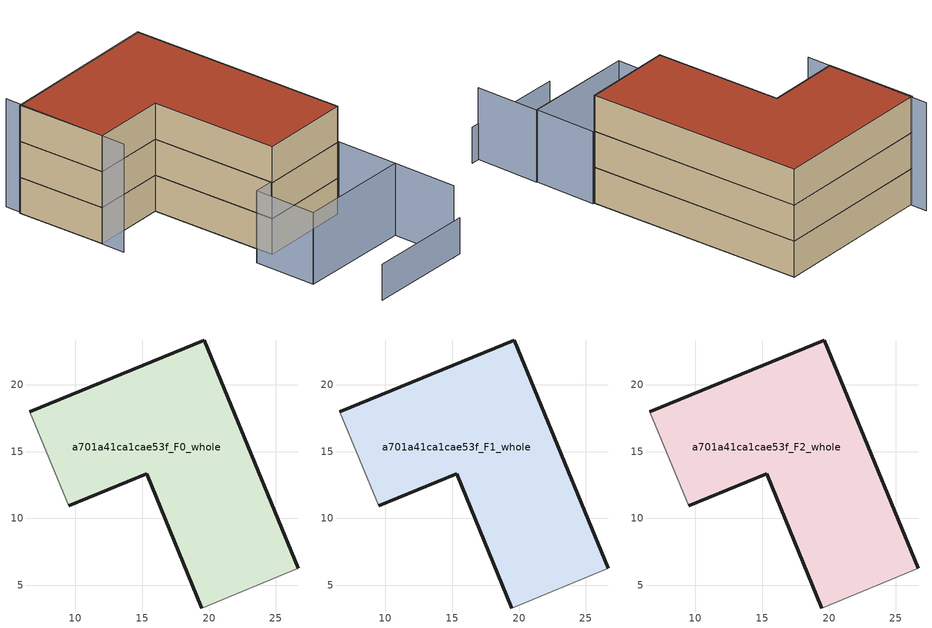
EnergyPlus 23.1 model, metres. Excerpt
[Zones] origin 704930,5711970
a701a41ca1cae53f_F0_whole
 floor ground (EU_floor_Construction): 26.67,6.28 19.65,23.33 6.6,17.98 9.51,10.94 15.33,13.32 19.45,3.31 z0
 wall outside (EU_wall_Construction): 6.6,17.98 19.65,23.33 26.67,6.28 / 19.45,3.31 15.33,13.32 9.51,10.94 z0:3
 wall adiabatic (EU_wall_Construction): 26.67,6.28 19.45,3.31 / 9.51,10.94 6.6,17.98 z0:3
a701a41ca1cae53f_F1_whole
 floor to a701a41ca1cae53f_F0_whole (EU_floor_Construction): 26.67,6.28 19.65,23.33 6.6,17.98 9.51,10.94 15.33,13.32 19.45,3.31 z3
 wall outside (EU_wall_Construction): 6.6,17.98 19.65,23.33 26.67,6.28 / 19.45,3.31 15.33,13.32 9.51,10.94 z3:6
 wall adiabatic (EU_wall_Construction): 26.67,6.28 19.45,3.31 / 9.51,10.94 6.6,17.98 z3:6
a701a41ca1cae53f_F2_whole
 floor to a701a41ca1cae53f_F1_whole (EU_floor_Construction): 26.67,6.28 19.65,23.33 6.6,17.98 9.51,10.94 15.33,13.32 19.45,3.31 z6
 wall outside (EU_wall_Construction): 6.6,17.98 19.65,23.33 26.67,6.28 / 19.45,3.31 15.33,13.32 9.51,10.94 z6:9
 wall adiabatic (EU_wall_Construction): 26.67,6.28 19.45,3.31 / 9.51,10.94 6.6,17.98 z6:9
 roof outside (EU_roof_Construction): 19.65,23.33 26.67,6.28 19.45,3.31 15.33,13.32 9.51,10.94 6.6,17.98 z9
shading: 22.98,-6.69 31.4,-3.45 z0:3; 19.77,-2.11 28.7,1.39 / 28.7,1.39 30.7,-3.72 / 28.7,1.37 19.77,-2.11 / 19.77,-2.11 17.85,2.84 / 17.85,2.84 26.77,6.32 / 26.77,6.32 28.7,1.37 z0:6; 6.22,19.35 10.24,9.06 z0:9
[Building]
EU S2 Campaign: North Axis=0; Terrain=City; Solar Distribution=FullExterior
[Site:Location]
London: Latitude=51.5; Longitude=-0.5; Time Zone=0; Elevation=25
[SizingPeriod:WeatherFileDays]
AnnualSizingPeriod: Begin Month=1; Begin Day of Month=1; End Month=12; End Day of Month=31; Day of Week for Start Day=Monday; Use Weather File Daylight Saving Period=No; Use Weather File Rain and Snow Indicators=No
[MATERIAL]
EU_InternalMass_Material: Roughness=MediumRough; Thickness=0.1; Conductivity=1; Density=1800; Specific Heat=900; Thermal Absorptance=0.9; Solar Absorptance=0.7; Visible Absorptance=0.7
[MATERIAL:NOMASS] Roughness=MediumRough; Thermal Absorptance=0.9; Solar Absorptance=0.7; Visible Absorptance=0.7
Name | Thermal Resistance
EU_wall_NoMass | 0.635353
EU_roof_NoMass | 0.675062
EU_floor_NoMass | 1.96382
[CONSTRUCTION]
EU_wall_Construction: EU_wall_NoMass
EU_roof_Construction: EU_roof_NoMass
EU_floor_Construction: EU_floor_NoMass
EU_InternalMass_Construction: EU_InternalMass_Material
[ZONE] Type=1; Multiplier=1; Ceiling Height=autocalculate; Floor Area=autocalculate; Part of Total Floor Area=Yes
Name | Volume
a701a41ca1cae53f_F0_whole | 575.619
a701a41ca1cae53f_F1_whole; a701a41ca1cae53f_F2_whole | 575.618
[INTERNALMASS] Construction=EU_InternalMass_Construction; Surface Area=191.884
Name | Zone or ZoneList
a701a41ca1cae53f_F0_whole_EU_InternalMass | a701a41ca1cae53f_F0_whole
a701a41ca1cae53f_F1_whole_EU_InternalMass | a701a41ca1cae53f_F1_whole
a701a41ca1cae53f_F2_whole_EU_InternalMass | a701a41ca1cae53f_F2_whole
[OTHEREQUIPMENT] Fuel Type=Electricity; Design Level Calculation Method=Watts/Area; Power per Zone Floor Area=1; Fraction Latent=0; Fraction Radiant=0; Fraction Lost=0; Carbon Dioxide Generation Rate=0; EndUse Subcategory=EU_Step8_InternalGains
Name | Zone or ZoneList or Space or SpaceList | Schedule
EU_Step8_InternalGain_a701a41ca1cae53f_F0_whole_f000 | a701a41ca1cae53f_F0_whole | EU_Step8_GainSchedule_a701a41ca1cae53f_F0_whole_f000
EU_Step8_InternalGain_a701a41ca1cae53f_F1_whole_f000 | a701a41ca1cae53f_F1_whole | EU_Step8_GainSchedule_a701a41ca1cae53f_F1_whole_f000
EU_Step8_InternalGain_a701a41ca1cae53f_F2_whole_f000 | a701a41ca1cae53f_F2_whole | EU_Step8_GainSchedule_a701a41ca1cae53f_F2_whole_f000
[ZONEVENTILATION:DESIGNFLOWRATE] Schedule=EU_AlwaysOn; Design Flow Rate Calculation Method=AirChanges/Hour; Air Changes per Hour=0.555504; Ventilation Type=Natural; Fan Pressure Rise=0; Fan Total Efficiency=1; Constant Term Coefficient=1; Temperature Term Coefficient=0; Velocity Term Coefficient=0; Velocity Squared Term Coefficient=0; Minimum Indoor Temperature=-100; Maximum Indoor Temperature=100; Delta Temperature=-100; Minimum Outdoor Temperature=-100; Maximum Outdoor Temperature=100; Maximum Wind Speed=40
Name | Zone or ZoneList or Space or SpaceList
EU_ConstantAir_a701a41ca1cae53f_F0_whole | a701a41ca1cae53f_F0_whole
EU_ConstantAir_a701a41ca1cae53f_F1_whole | a701a41ca1cae53f_F1_whole
EU_ConstantAir_a701a41ca1cae53f_F2_whole | a701a41ca1cae53f_F2_whole
[HVACTEMPLATE:THERMOSTAT] Constant Heating Setpoint=20; Constant Cooling Setpoint=50
EU_HeatOnly_a701a41ca1cae53f_F0_whole; EU_HeatOnly_a701a41ca1cae53f_F1_whole; EU_HeatOnly_a701a41ca1cae53f_F2_whole
[HVACTEMPLATE:ZONE:IDEALLOADSAIRSYSTEM] System Availability Schedule=EU_AlwaysOn; Maximum Heating Supply Air Temperature=50; Minimum Cooling Supply Air Temperature=13; Maximum Heating Supply Air Humidity Ratio=0.0156; Minimum Cooling Supply Air Humidity Ratio=0.0077; Heating Limit=NoLimit; Cooling Limit=NoLimit; Heating Availability Schedule=EU_AlwaysOn; Cooling Availability Schedule=EU_CoolingOff; Dehumidification Control Type=ConstantSensibleHeatRatio; Cooling Sensible Heat Ratio=0.7; Dehumidification Setpoint=60; Humidification Control Type=None; Humidification Setpoint=30; Outdoor Air Method=None; Outdoor Air Flow Rate per Person=0.00944; Outdoor Air Flow Rate per Zone Floor Area=0; Outdoor Air Flow Rate per Zone=0; Demand Controlled Ventilation Type=None; Outdoor Air Economizer Type=NoEconomizer; Heat Recovery Type=None; Sensible Heat Recovery Effectiveness=0.7; Latent Heat Recovery Effectiveness=0.65
Name | Template Thermostat
a701a41ca1cae53f_F0_whole | EU_HeatOnly_a701a41ca1cae53f_F0_whole
a701a41ca1cae53f_F1_whole | EU_HeatOnly_a701a41ca1cae53f_F1_whole
a701a41ca1cae53f_F2_whole | EU_HeatOnly_a701a41ca1cae53f_F2_whole
[SIZING:ZONE] Zone Cooling Design Supply Air Temperature Input Method=SupplyAirTemperature; Zone Cooling Design Supply Air Temperature=13; Zone Heating Design Supply Air Temperature Input Method=SupplyAirTemperature; Zone Heating Design Supply Air Temperature=50; Zone Cooling Design Supply Air Humidity Ratio=0.008; Zone Heating Design Supply Air Humidity Ratio=0.008; Cooling Design Air Flow Method=DesignDay; Cooling Design Air Flow Rate=0; Cooling Minimum Air Flow per Zone Floor Area=0.000762; Cooling Minimum Air Flow=0; Cooling Minimum Air Flow Fraction=0.2; Heating Design Air Flow Method=DesignDay; Heating Design Air Flow Rate=0; Heating Maximum Air Flow per Zone Floor Area=0.002032; Heating Maximum Air Flow=0.141576; Heating Maximum Air Flow Fraction=0.3; Account for Dedicated Outdoor Air System=No; Dedicated Outdoor Air System Control Strategy=NeutralSupplyAir; Dedicated Outdoor Air Low Setpoint Temperature for Design=autosize; Dedicated Outdoor Air High Setpoint Temperature for Design=autosize; Zone Load Sizing Method=Sensible Load Only No Latent Load; Zone Latent Cooling Design Supply Air Humidity Ratio Input Method=HumidityRatioDifference; Zone Cooling Design Supply Air Humidity Ratio Difference=0.005; Zone Latent Heating Design Supply Air Humidity Ratio Input Method=HumidityRatioDifference; Zone Humidification Design Supply Air Humidity Ratio Difference=0.005
a701a41ca1cae53f_F0_whole; a701a41ca1cae53f_F1_whole; a701a41ca1cae53f_F2_whole
[SCHEDULE:CONSTANT]
Name | Hourly Value
EU_AlwaysOn | 1
EU_CoolingOff | 0
[SCHEDULE:FILE] Column Number=1; Rows to Skip at Top=0; Number of Hours of Data=8760; Column Separator=Comma; Interpolate to Timestep=No; Minutes per Item=60; Adjust Schedule for Daylight Savings=Yes
Name | File
EU_Step8_GainSchedule_a701a41ca1cae53f_F0_whole_f000 | ../../schedules/a701a41ca1cae53f/a701a41ca1cae53f_F0_whole_f000_gain.csv
EU_Step8_GainSchedule_a701a41ca1cae53f_F1_whole_f000 | ../../schedules/a701a41ca1cae53f/a701a41ca1cae53f_F1_whole_f000_gain.csv
EU_Step8_GainSchedule_a701a41ca1cae53f_F2_whole_f000 | ../../schedules/a701a41ca1cae53f/a701a41ca1cae53f_F2_whole_f000_gain.csv
